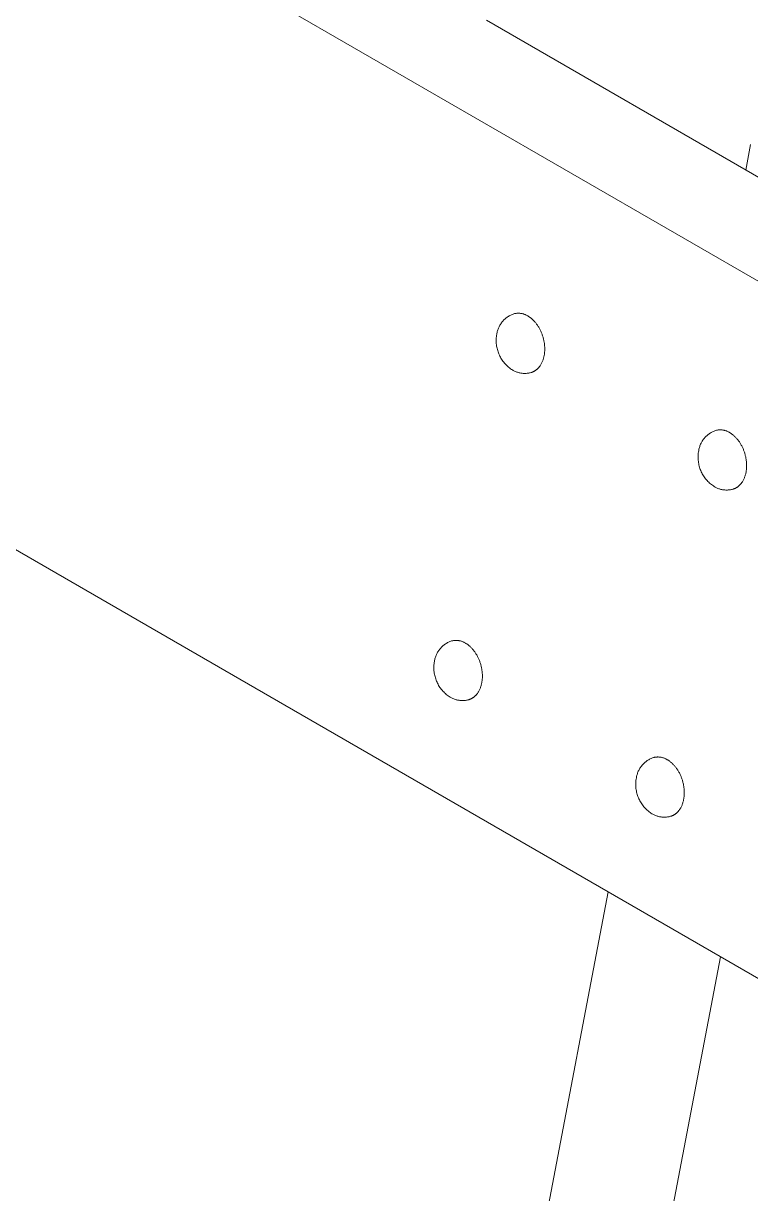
# Model space of a CAD drawing. Header units: inches. Extents: x -9 to 187, y -3 to 135.
# Drawn here: x 175.79 to 181.5, y 53.49 to 62.68 of the extents above; entities that cross this region are included whole.
import ezdxf

# ---------------------------------------------------------------- set-up
doc = ezdxf.new("R2010")
doc.units = ezdxf.units.IN
doc.layers.add('ZANO_R', color=7, linetype='Continuous', lineweight=0)

msp = doc.modelspace()

# ---------------------------------------------------------------- linework, layer by layer
at = {"layer": 'ZANO_R'}
for p, q in [((185.18857, 58.56177), (177.26102, 63.13874)), ((185.99452, 58.91221), (179.42359, 62.70593)), ((181.46045, 61.52995), (181.49881, 61.73111)), ((179.57368, 60.36497), (179.57903, 60.36931)), ((179.57903, 60.36931), (179.58452, 60.37347)), ((179.58452, 60.37347), (179.59015, 60.37743)), ((179.59015, 60.37743), (179.59591, 60.38119)), ((179.59591, 60.38119), (179.6018, 60.38476)), ((179.6018, 60.38476), (179.60781, 60.38812)), ((179.60781, 60.38812), (179.61393, 60.39127)), ((179.61393, 60.39127), (179.62015, 60.39421)), ((179.62015, 60.39421), (179.62648, 60.39693)), ((179.62648, 60.39693), (179.63289, 60.39943)), ((179.63289, 60.39943), (179.63938, 60.40171)), ((179.64394, 60.40281), (179.63938, 60.40171)), ((179.64853, 60.40375), (179.64394, 60.40281)), ((179.65315, 60.40454), (179.64853, 60.40375)), ((179.65779, 60.40518), (179.65315, 60.40454)), ((179.66245, 60.40565), (179.65779, 60.40518)), ((179.66713, 60.40597), (179.66245, 60.40565)), ((179.67181, 60.40612), (179.66713, 60.40597)), ((179.67649, 60.40612), (179.67181, 60.40612)), ((179.68118, 60.40596), (179.67649, 60.40612)), ((179.68585, 60.40564), (179.68118, 60.40596)), ((179.69051, 60.40516), (179.68585, 60.40564)), ((179.69515, 60.40453), (179.69051, 60.40516)), ((179.69977, 60.40374), (179.69515, 60.40453)), ((179.70436, 60.40279), (179.69977, 60.40374)), ((179.70891, 60.40168), (179.70436, 60.40279)), ((179.71343, 60.40043), (179.70891, 60.40168)), ((179.7179, 60.39902), (179.71343, 60.40043)), ((179.72231, 60.39746), (179.7179, 60.39902)), ((179.72668, 60.39575), (179.72231, 60.39746)), ((179.73098, 60.39389), (179.72668, 60.39575)), ((179.73522, 60.39189), (179.73098, 60.39389)), ((179.73938, 60.38974), (179.73522, 60.39189)), ((179.74347, 60.38746), (179.73938, 60.38974)), ((179.74748, 60.38504), (179.74347, 60.38746)), ((179.75125, 60.38281), (179.74748, 60.38504)), ((179.75502, 60.38045), (179.75125, 60.38281)), ((179.7588, 60.37797), (179.75502, 60.38045)), ((179.76259, 60.37536), (179.7588, 60.37797)), ((179.76638, 60.37262), (179.76259, 60.37536)), ((179.77017, 60.36975), (179.76638, 60.37262)), ((179.77395, 60.36675), (179.77017, 60.36975)), ((179.77772, 60.36361), (179.77395, 60.36675)), ((179.51065, 60.26835), (179.5127, 60.27492)), ((179.5127, 60.27492), (179.51497, 60.28142)), ((179.51497, 60.28142), (179.51747, 60.28783)), ((179.51747, 60.28783), (179.52018, 60.29416)), ((179.52018, 60.29416), (179.52312, 60.30039)), ((179.52312, 60.30039), (179.52626, 60.30651)), ((179.52626, 60.30651), (179.52962, 60.31252)), ((179.52962, 60.31252), (179.53318, 60.31841)), ((179.53318, 60.31841), (179.53694, 60.32418)), ((179.53694, 60.32418), (179.5409, 60.32981)), ((179.5409, 60.32981), (179.54505, 60.3353)), ((179.54505, 60.3353), (179.54938, 60.34065)), ((179.54938, 60.34065), (179.5539, 60.34584)), ((179.5539, 60.34584), (179.5586, 60.35088)), ((179.5586, 60.35088), (179.56346, 60.35575)), ((179.56346, 60.35575), (179.56849, 60.36045)), ((179.56849, 60.36045), (179.57368, 60.36497)), ((179.78149, 60.36035), (179.77772, 60.36361)), ((179.78524, 60.35696), (179.78149, 60.36035)), ((179.78896, 60.35343), (179.78524, 60.35696)), ((179.79267, 60.34978), (179.78896, 60.35343)), ((179.79634, 60.346), (179.79267, 60.34978)), ((179.79999, 60.34209), (179.79634, 60.346)), ((179.8036, 60.33805), (179.79999, 60.34209)), ((179.80717, 60.3339), (179.8036, 60.33805)), ((179.8107, 60.32961), (179.80717, 60.3339)), ((179.81418, 60.32521), (179.8107, 60.32961)), ((179.8176, 60.3207), (179.81418, 60.32521)), ((179.82097, 60.31606), (179.8176, 60.3207)), ((179.82429, 60.31132), (179.82097, 60.31606)), ((179.82753, 60.30647), (179.82429, 60.31132)), ((179.83071, 60.30151), (179.82753, 60.30647)), ((179.83382, 60.29646), (179.83071, 60.30151)), ((179.83685, 60.29131), (179.83382, 60.29646)), ((179.83981, 60.28607), (179.83685, 60.29131)), ((179.84268, 60.28074), (179.83981, 60.28607)), ((179.84547, 60.27533), (179.84268, 60.28074)), ((179.84816, 60.26984), (179.84547, 60.27533)), ((179.50009, 60.19521), (179.50039, 60.20451)), ((179.50011, 60.1859), (179.50009, 60.19521)), ((179.50045, 60.17659), (179.50011, 60.1859)), ((179.50039, 60.20451), (179.50101, 60.2138)), ((179.50101, 60.2138), (179.50194, 60.22307)), ((179.50194, 60.22307), (179.50319, 60.23229)), ((179.50319, 60.23229), (179.50475, 60.24147)), ((179.50475, 60.24147), (179.50588, 60.24826)), ((179.50588, 60.24826), (179.50724, 60.25501)), ((179.50724, 60.25501), (179.50883, 60.26171)), ((179.50883, 60.26171), (179.51065, 60.26835)), ((179.85077, 60.26428), (179.84816, 60.26984)), ((179.85328, 60.25866), (179.85077, 60.26428)), ((179.85569, 60.25297), (179.85328, 60.25866)), ((179.858, 60.24723), (179.85569, 60.25297)), ((179.86022, 60.24144), (179.858, 60.24723)), ((179.86232, 60.2356), (179.86022, 60.24144)), ((179.86432, 60.22973), (179.86232, 60.2356)), ((179.86622, 60.22383), (179.86432, 60.22973)), ((179.868, 60.21791), (179.86622, 60.22383)), ((179.86967, 60.21196), (179.868, 60.21791)), ((179.87124, 60.206), (179.86967, 60.21196)), ((179.87269, 60.20003), (179.87124, 60.206)), ((179.87402, 60.19406), (179.87269, 60.20003)), ((179.87525, 60.1881), (179.87402, 60.19406)), ((179.87636, 60.18215), (179.87525, 60.1881)), ((179.87736, 60.17621), (179.87636, 60.18215)), ((179.50111, 60.16731), (179.50045, 60.17659)), ((179.50208, 60.15805), (179.50111, 60.16731)), ((179.50337, 60.14883), (179.50208, 60.15805)), ((179.50498, 60.13966), (179.50337, 60.14883)), ((179.50689, 60.13054), (179.50498, 60.13966)), ((179.50912, 60.1215), (179.50689, 60.13054)), ((179.51166, 60.11255), (179.50912, 60.1215)), ((179.5145, 60.10368), (179.51166, 60.11255)), ((179.51764, 60.09491), (179.5145, 60.10368)), ((179.52108, 60.08626), (179.51764, 60.09491)), ((179.87825, 60.1703), (179.87736, 60.17621)), ((179.87903, 60.16441), (179.87825, 60.1703)), ((179.87896, 60.08747), (179.87958, 60.09251)), ((179.87969, 60.15856), (179.87903, 60.16441)), ((179.87958, 60.09251), (179.88012, 60.09763)), ((179.88025, 60.15274), (179.87969, 60.15856)), ((179.88012, 60.09763), (179.88057, 60.10283)), ((179.8807, 60.14696), (179.88025, 60.15274)), ((179.88057, 60.10283), (179.88092, 60.10811)), ((179.88104, 60.14124), (179.8807, 60.14696)), ((179.88092, 60.10811), (179.88119, 60.11346)), ((179.88127, 60.13556), (179.88104, 60.14124)), ((179.88119, 60.11346), (179.88136, 60.11889)), ((179.8814, 60.12994), (179.88127, 60.13556)), ((179.88136, 60.11889), (179.88143, 60.12438)), ((179.88143, 60.12438), (179.8814, 60.12994)), ((179.52481, 60.07773), (179.52108, 60.08626)), ((179.52883, 60.06934), (179.52481, 60.07773)), ((179.53314, 60.06108), (179.52883, 60.06934)), ((179.53773, 60.05298), (179.53314, 60.06108)), ((179.54259, 60.04504), (179.53773, 60.05298)), ((179.54772, 60.03727), (179.54259, 60.04504)), ((179.55311, 60.02968), (179.54772, 60.03727)), ((179.55876, 60.02228), (179.55311, 60.02968)), ((179.56466, 60.01507), (179.55876, 60.02228)), ((179.5708, 60.00808), (179.56466, 60.01507)), ((179.57717, 60.00129), (179.5708, 60.00808)), ((179.58378, 59.99473), (179.57717, 60.00129)), ((179.84498, 59.99382), (179.84808, 59.9985)), ((179.84808, 59.9985), (179.85105, 60.00329)), ((179.85105, 60.00329), (179.85387, 60.00821)), ((179.85387, 60.00821), (179.85654, 60.01322)), ((179.85654, 60.01322), (179.85908, 60.01834)), ((179.85908, 60.01834), (179.86147, 60.02354)), ((179.86147, 60.02354), (179.86371, 60.02882)), ((179.86371, 60.02882), (179.86581, 60.03417)), ((179.86581, 60.03417), (179.86777, 60.03958)), ((179.86777, 60.03958), (179.86958, 60.04504)), ((179.86958, 60.04504), (179.87126, 60.05055)), ((179.87126, 60.05055), (179.87279, 60.0561)), ((179.87279, 60.0561), (179.8742, 60.06167)), ((179.8742, 60.06167), (179.87546, 60.06727)), ((179.87546, 60.06727), (179.8766, 60.07288)), ((179.8766, 60.07288), (179.87746, 60.07765)), ((179.87746, 60.07765), (179.87825, 60.08252)), ((179.87825, 60.08252), (179.87896, 60.08747)), ((179.5906, 59.9884), (179.58378, 59.99473)), ((179.59764, 59.9823), (179.5906, 59.9884)), ((179.60488, 59.97645), (179.59764, 59.9823)), ((179.61232, 59.97085), (179.60488, 59.97645)), ((179.61995, 59.96551), (179.61232, 59.97085)), ((179.62775, 59.96043), (179.61995, 59.96551)), ((179.63322, 59.95726), (179.62775, 59.96043)), ((179.63879, 59.95427), (179.63322, 59.95726)), ((179.64446, 59.95148), (179.63879, 59.95427)), ((179.65022, 59.94887), (179.64446, 59.95148)), ((179.65606, 59.94647), (179.65022, 59.94887)), ((179.66198, 59.94426), (179.65606, 59.94647)), ((179.66798, 59.94225), (179.66198, 59.94426)), ((179.67403, 59.94045), (179.66798, 59.94225)), ((179.68015, 59.93885), (179.67403, 59.94045)), ((179.68631, 59.93746), (179.68015, 59.93885)), ((179.69252, 59.93628), (179.68631, 59.93746)), ((179.69877, 59.93531), (179.69252, 59.93628)), ((179.70504, 59.93456), (179.69877, 59.93531)), ((179.71134, 59.93401), (179.70504, 59.93456)), ((179.71765, 59.93368), (179.71134, 59.93401)), ((179.72397, 59.93356), (179.71765, 59.93368)), ((179.73029, 59.93366), (179.72397, 59.93356)), ((179.7366, 59.93397), (179.73029, 59.93366)), ((179.7429, 59.93449), (179.7366, 59.93397)), ((179.74918, 59.93522), (179.7429, 59.93449)), ((179.75543, 59.93617), (179.74918, 59.93522)), ((179.76164, 59.93733), (179.75543, 59.93617)), ((179.76781, 59.93869), (179.76164, 59.93733)), ((179.77394, 59.94027), (179.76781, 59.93869)), ((179.77394, 59.94027), (179.77639, 59.94102)), ((179.77639, 59.94102), (179.77884, 59.94182)), ((179.77884, 59.94182), (179.78126, 59.94267)), ((179.78126, 59.94267), (179.78368, 59.94358)), ((179.78368, 59.94358), (179.78607, 59.94454)), ((179.78607, 59.94454), (179.78845, 59.94556)), ((179.78845, 59.94556), (179.79081, 59.94663)), ((179.79081, 59.94663), (179.79316, 59.94775)), ((179.79316, 59.94775), (179.79548, 59.94893)), ((179.79548, 59.94893), (179.79778, 59.95016)), ((179.79778, 59.95016), (179.80006, 59.95144)), ((179.80006, 59.95144), (179.80232, 59.95277)), ((179.80232, 59.95277), (179.80455, 59.95416)), ((179.80455, 59.95416), (179.80677, 59.95559)), ((179.80677, 59.95559), (179.80895, 59.95708)), ((179.80895, 59.95708), (179.81111, 59.95861)), ((179.81111, 59.95861), (179.81325, 59.9602)), ((179.81325, 59.9602), (179.81536, 59.96183)), ((179.81536, 59.96183), (179.81744, 59.96351)), ((179.81744, 59.96351), (179.81949, 59.96523)), ((179.81949, 59.96523), (179.82152, 59.967)), ((179.82152, 59.967), (179.82351, 59.96882)), ((179.82351, 59.96882), (179.82548, 59.97068)), ((179.82548, 59.97068), (179.82741, 59.97259)), ((179.82741, 59.97259), (179.82931, 59.97453)), ((179.82931, 59.97453), (179.83119, 59.97652)), ((179.83119, 59.97652), (179.83303, 59.97855)), ((179.83303, 59.97855), (179.83483, 59.98062)), ((179.83483, 59.98062), (179.83661, 59.98273)), ((179.83661, 59.98273), (179.83835, 59.98488)), ((179.83835, 59.98488), (179.84006, 59.98706)), ((179.84006, 59.98706), (179.84173, 59.98928)), ((179.84173, 59.98928), (179.84498, 59.99382)), ((181.15458, 59.44472), (181.15977, 59.44924)), ((181.15977, 59.44924), (181.16511, 59.45358)), ((181.16511, 59.45358), (181.1706, 59.45774)), ((181.1706, 59.45774), (181.17623, 59.4617)), ((181.17623, 59.4617), (181.182, 59.46547)), ((181.182, 59.46547), (181.18788, 59.46903)), ((181.18788, 59.46903), (181.19389, 59.47239)), ((181.19389, 59.47239), (181.20001, 59.47554)), ((181.20001, 59.47554), (181.20624, 59.47848)), ((181.20624, 59.47848), (181.21256, 59.4812)), ((181.21256, 59.4812), (181.21898, 59.4837)), ((181.21898, 59.4837), (181.22547, 59.48598)), ((181.22547, 59.48598), (181.23003, 59.48708)), ((181.23003, 59.48708), (181.23462, 59.48803)), ((181.23462, 59.48803), (181.23923, 59.48882)), ((181.23923, 59.48882), (181.24388, 59.48945)), ((181.24388, 59.48945), (181.24854, 59.48992)), ((181.24854, 59.48992), (181.25321, 59.49024)), ((181.25321, 59.49024), (181.2579, 59.4904)), ((181.2579, 59.4904), (181.26258, 59.49039)), ((181.26258, 59.49039), (181.26726, 59.49023)), ((181.26726, 59.49023), (181.27194, 59.48991)), ((181.27194, 59.48991), (181.2766, 59.48944)), ((181.2766, 59.48944), (181.28124, 59.4888)), ((181.28124, 59.4888), (181.28586, 59.48801)), ((181.28586, 59.48801), (181.29045, 59.48706)), ((181.29045, 59.48706), (181.295, 59.48596)), ((181.295, 59.48596), (181.29952, 59.4847)), ((181.29952, 59.4847), (181.30398, 59.48329)), ((181.30398, 59.48329), (181.3084, 59.48173)), ((181.3084, 59.48173), (181.31276, 59.48002)), ((181.31276, 59.48002), (181.31707, 59.47816)), ((181.31707, 59.47816), (181.3213, 59.47616)), ((181.3213, 59.47616), (181.32547, 59.47402)), ((181.32547, 59.47402), (181.32956, 59.47173)), ((181.32956, 59.47173), (181.33357, 59.46931)), ((181.33357, 59.46931), (181.33733, 59.46708)), ((181.33733, 59.46708), (181.34111, 59.46473)), ((181.34111, 59.46473), (181.34489, 59.46224)), ((181.34489, 59.46224), (181.34868, 59.45963)), ((181.34868, 59.45963), (181.35247, 59.45689)), ((181.35247, 59.45689), (181.35625, 59.45402)), ((181.35625, 59.45402), (181.36004, 59.45102)), ((181.36004, 59.45102), (181.36381, 59.44789)), ((181.36381, 59.44789), (181.36758, 59.44462)), ((181.09674, 59.35262), (181.09878, 59.35919)), ((181.09878, 59.35919), (181.10106, 59.36569)), ((181.10106, 59.36569), (181.10355, 59.37211)), ((181.10355, 59.37211), (181.10627, 59.37843)), ((181.10627, 59.37843), (181.1092, 59.38466)), ((181.1092, 59.38466), (181.11235, 59.39078)), ((181.11235, 59.39078), (181.11571, 59.39679)), ((181.11571, 59.39679), (181.11927, 59.40269)), ((181.11927, 59.40269), (181.12303, 59.40845)), ((181.12303, 59.40845), (181.12698, 59.41408)), ((181.12698, 59.41408), (181.13113, 59.41958)), ((181.13113, 59.41958), (181.13547, 59.42492)), ((181.13547, 59.42492), (181.13999, 59.43012)), ((181.13999, 59.43012), (181.14469, 59.43515)), ((181.14469, 59.43515), (181.14955, 59.44002)), ((181.14955, 59.44002), (181.15458, 59.44472)), ((181.36758, 59.44462), (181.37132, 59.44123)), ((181.37132, 59.44123), (181.37505, 59.43771)), ((181.37505, 59.43771), (181.37876, 59.43405)), ((181.37876, 59.43405), (181.38243, 59.43027)), ((181.38243, 59.43027), (181.38608, 59.42636)), ((181.38608, 59.42636), (181.38969, 59.42233)), ((181.38969, 59.42233), (181.39326, 59.41817)), ((181.39326, 59.41817), (181.39678, 59.41389)), ((181.39678, 59.41389), (181.40026, 59.40949)), ((181.40026, 59.40949), (181.40369, 59.40497)), ((181.40369, 59.40497), (181.40706, 59.40034)), ((181.40706, 59.40034), (181.41037, 59.39559)), ((181.41037, 59.39559), (181.41362, 59.39074)), ((181.41362, 59.39074), (181.4168, 59.38579)), ((181.4168, 59.38579), (181.41991, 59.38073)), ((181.41991, 59.38073), (181.42294, 59.37558)), ((181.42294, 59.37558), (181.42589, 59.37034)), ((181.42589, 59.37034), (181.42877, 59.36501)), ((181.42877, 59.36501), (181.43155, 59.3596)), ((181.43155, 59.3596), (181.43425, 59.35411)), ((181.08618, 59.27948), (181.08648, 59.28879)), ((181.0862, 59.27017), (181.08618, 59.27948)), ((181.08654, 59.26087), (181.0862, 59.27017)), ((181.08648, 59.28879), (181.08709, 59.29808)), ((181.08709, 59.29808), (181.08803, 59.30734)), ((181.08803, 59.30734), (181.08928, 59.31657)), ((181.08928, 59.31657), (181.09084, 59.32574)), ((181.09084, 59.32574), (181.09197, 59.33254)), ((181.09197, 59.33254), (181.09332, 59.33928)), ((181.09332, 59.33928), (181.09492, 59.34598)), ((181.09492, 59.34598), (181.09674, 59.35262)), ((181.43425, 59.35411), (181.43685, 59.34855)), ((181.43685, 59.34855), (181.43936, 59.34293)), ((181.43936, 59.34293), (181.44178, 59.33724)), ((181.44178, 59.33724), (181.44409, 59.3315)), ((181.44409, 59.3315), (181.4463, 59.32571)), ((181.4463, 59.32571), (181.44841, 59.31988)), ((181.44841, 59.31988), (181.45041, 59.31401)), ((181.45041, 59.31401), (181.4523, 59.3081)), ((181.4523, 59.3081), (181.45409, 59.30218)), ((181.45409, 59.30218), (181.45576, 59.29623)), ((181.45576, 59.29623), (181.45732, 59.29027)), ((181.45732, 59.29027), (181.45877, 59.2843)), ((181.45877, 59.2843), (181.46011, 59.27834)), ((181.46011, 59.27834), (181.46134, 59.27237)), ((181.46134, 59.27237), (181.46245, 59.26642)), ((181.46245, 59.26642), (181.46345, 59.26048)), ((181.0872, 59.25158), (181.08654, 59.26087)), ((181.08817, 59.24232), (181.0872, 59.25158)), ((181.08946, 59.2331), (181.08817, 59.24232)), ((181.09107, 59.22393), (181.08946, 59.2331)), ((181.09298, 59.21482), (181.09107, 59.22393)), ((181.09521, 59.20578), (181.09298, 59.21482)), ((181.09774, 59.19682), (181.09521, 59.20578)), ((181.10058, 59.18795), (181.09774, 59.19682)), ((181.10373, 59.17919), (181.10058, 59.18795)), ((181.10716, 59.17053), (181.10373, 59.17919)), ((181.46345, 59.26048), (181.46434, 59.25457)), ((181.46434, 59.25457), (181.46511, 59.24868)), ((181.46504, 59.17174), (181.46434, 59.16679)), ((181.46567, 59.17678), (181.46504, 59.17174)), ((181.46511, 59.24868), (181.46578, 59.24283)), ((181.4662, 59.1819), (181.46567, 59.17678)), ((181.46578, 59.24283), (181.46634, 59.23701)), ((181.46665, 59.1871), (181.4662, 59.1819)), ((181.46634, 59.23701), (181.46678, 59.23124)), ((181.46701, 59.19238), (181.46665, 59.1871)), ((181.46678, 59.23124), (181.46712, 59.22551)), ((181.46728, 59.19774), (181.46701, 59.19238)), ((181.46712, 59.22551), (181.46736, 59.21983)), ((181.46745, 59.20316), (181.46728, 59.19774)), ((181.46736, 59.21983), (181.46749, 59.21421)), ((181.46752, 59.20866), (181.46745, 59.20316)), ((181.46749, 59.21421), (181.46752, 59.20866)), ((181.1109, 59.16201), (181.10716, 59.17053)), ((181.11492, 59.15361), (181.1109, 59.16201)), ((181.11923, 59.14535), (181.11492, 59.15361)), ((181.12381, 59.13725), (181.11923, 59.14535)), ((181.12867, 59.12931), (181.12381, 59.13725)), ((181.1338, 59.12154), (181.12867, 59.12931)), ((181.1392, 59.11395), (181.1338, 59.12154)), ((181.14484, 59.10655), (181.1392, 59.11395)), ((181.15074, 59.09935), (181.14484, 59.10655)), ((181.15688, 59.09235), (181.15074, 59.09935)), ((181.16326, 59.08556), (181.15688, 59.09235)), ((181.16987, 59.079), (181.16326, 59.08556)), ((181.43417, 59.08277), (181.43106, 59.0781)), ((181.43713, 59.08757), (181.43417, 59.08277)), ((181.43995, 59.09248), (181.43713, 59.08757)), ((181.44263, 59.09749), (181.43995, 59.09248)), ((181.44517, 59.10261), (181.44263, 59.09749)), ((181.44755, 59.10781), (181.44517, 59.10261)), ((181.4498, 59.11309), (181.44755, 59.10781)), ((181.4519, 59.11844), (181.4498, 59.11309)), ((181.45385, 59.12385), (181.4519, 59.11844)), ((181.45567, 59.12931), (181.45385, 59.12385)), ((181.45735, 59.13482), (181.45567, 59.12931)), ((181.45888, 59.14037), (181.45735, 59.13482)), ((181.46028, 59.14594), (181.45888, 59.14037)), ((181.46155, 59.15154), (181.46028, 59.14594)), ((181.46268, 59.15715), (181.46155, 59.15154)), ((181.46355, 59.16192), (181.46268, 59.15715)), ((181.46434, 59.16679), (181.46355, 59.16192)), ((181.17669, 59.07267), (181.16987, 59.079)), ((181.18373, 59.06658), (181.17669, 59.07267)), ((181.19097, 59.06072), (181.18373, 59.06658)), ((181.19841, 59.05512), (181.19097, 59.06072)), ((181.20604, 59.04978), (181.19841, 59.05512)), ((181.21384, 59.0447), (181.20604, 59.04978)), ((181.2193, 59.04153), (181.21384, 59.0447)), ((181.22488, 59.03854), (181.2193, 59.04153)), ((181.23054, 59.03575), (181.22488, 59.03854)), ((181.2363, 59.03314), (181.23054, 59.03575)), ((181.24215, 59.03074), (181.2363, 59.03314)), ((181.24807, 59.02853), (181.24215, 59.03074)), ((181.25406, 59.02652), (181.24807, 59.02853)), ((181.26012, 59.02472), (181.25406, 59.02652)), ((181.26624, 59.02312), (181.26012, 59.02472)), ((181.2724, 59.02173), (181.26624, 59.02312)), ((181.27861, 59.02055), (181.2724, 59.02173)), ((181.28486, 59.01959), (181.27861, 59.02055)), ((181.29113, 59.01883), (181.28486, 59.01959)), ((181.29743, 59.01828), (181.29113, 59.01883)), ((181.30374, 59.01795), (181.29743, 59.01828)), ((181.31006, 59.01783), (181.30374, 59.01795)), ((181.31638, 59.01793), (181.31006, 59.01783)), ((181.32269, 59.01824), (181.31638, 59.01793)), ((181.32899, 59.01876), (181.32269, 59.01824)), ((181.33527, 59.0195), (181.32899, 59.01876)), ((181.34152, 59.02044), (181.33527, 59.0195)), ((181.34773, 59.0216), (181.34152, 59.02044)), ((181.3539, 59.02297), (181.34773, 59.0216)), ((181.36002, 59.02454), (181.3539, 59.02297)), ((181.36248, 59.02529), (181.36002, 59.02454)), ((181.36492, 59.02609), (181.36248, 59.02529)), ((181.36735, 59.02694), (181.36492, 59.02609)), ((181.36976, 59.02785), (181.36735, 59.02694)), ((181.37216, 59.02881), (181.36976, 59.02785)), ((181.37454, 59.02983), (181.37216, 59.02881)), ((181.3769, 59.0309), (181.37454, 59.02983)), ((181.37924, 59.03203), (181.3769, 59.0309)), ((181.38157, 59.0332), (181.37924, 59.03203)), ((181.38387, 59.03443), (181.38157, 59.0332)), ((181.38615, 59.03571), (181.38387, 59.03443)), ((181.38841, 59.03705), (181.38615, 59.03571)), ((181.39064, 59.03843), (181.38841, 59.03705)), ((181.39285, 59.03987), (181.39064, 59.03843)), ((181.39504, 59.04135), (181.39285, 59.03987)), ((181.3972, 59.04288), (181.39504, 59.04135)), ((181.39934, 59.04447), (181.3972, 59.04288)), ((181.40144, 59.0461), (181.39934, 59.04447)), ((181.40353, 59.04778), (181.40144, 59.0461)), ((181.40558, 59.0495), (181.40353, 59.04778)), ((181.4076, 59.05128), (181.40558, 59.0495)), ((181.4096, 59.05309), (181.4076, 59.05128)), ((181.41156, 59.05495), (181.4096, 59.05309)), ((181.4135, 59.05686), (181.41156, 59.05495)), ((181.4154, 59.05881), (181.4135, 59.05686)), ((181.41727, 59.06079), (181.4154, 59.05881)), ((181.41911, 59.06282), (181.41727, 59.06079)), ((181.42092, 59.06489), (181.41911, 59.06282)), ((181.4227, 59.067), (181.42092, 59.06489)), ((181.42444, 59.06915), (181.4227, 59.067)), ((181.42615, 59.07133), (181.42444, 59.06915)), ((181.42782, 59.07355), (181.42615, 59.07133)), ((181.43106, 59.0781), (181.42782, 59.07355)), ((175.45653, 58.70523), (177.72237, 57.39705)), ((179.07872, 57.79187), (179.08391, 57.79639)), ((179.08391, 57.79639), (179.08925, 57.80073)), ((179.08925, 57.80073), (179.09474, 57.80489)), ((179.09474, 57.80489), (179.10037, 57.80885)), ((179.10037, 57.80885), (179.10613, 57.81262)), ((179.10613, 57.81262), (179.11202, 57.81618)), ((179.11202, 57.81618), (179.11803, 57.81954)), ((179.11803, 57.81954), (179.12415, 57.82269)), ((179.12415, 57.82269), (179.13038, 57.82563)), ((179.13038, 57.82563), (179.1367, 57.82835)), ((179.1367, 57.82835), (179.14311, 57.83085)), ((179.14311, 57.83085), (179.14961, 57.83313)), ((179.15416, 57.83423), (179.14961, 57.83313)), ((179.15875, 57.83518), (179.15416, 57.83423)), ((179.16337, 57.83597), (179.15875, 57.83518)), ((179.16801, 57.8366), (179.16337, 57.83597)), ((179.17267, 57.83707), (179.16801, 57.8366)), ((179.17735, 57.83739), (179.17267, 57.83707)), ((179.18203, 57.83755), (179.17735, 57.83739)), ((179.18672, 57.83754), (179.18203, 57.83755)), ((179.1914, 57.83738), (179.18672, 57.83754)), ((179.19607, 57.83707), (179.1914, 57.83738)), ((179.20074, 57.83659), (179.19607, 57.83707)), ((179.20538, 57.83595), (179.20074, 57.83659)), ((179.21, 57.83516), (179.20538, 57.83595)), ((179.21458, 57.83421), (179.21, 57.83516)), ((179.21914, 57.83311), (179.21458, 57.83421)), ((179.22365, 57.83185), (179.21914, 57.83311)), ((179.22812, 57.83044), (179.22365, 57.83185)), ((179.23254, 57.82888), (179.22812, 57.83044)), ((179.2369, 57.82717), (179.23254, 57.82888)), ((179.2412, 57.82531), (179.2369, 57.82717)), ((179.24544, 57.82331), (179.2412, 57.82531)), ((179.2496, 57.82117), (179.24544, 57.82331)), ((179.2537, 57.81888), (179.2496, 57.82117)), ((179.25771, 57.81646), (179.2537, 57.81888)), ((179.26147, 57.81423), (179.25771, 57.81646)), ((179.26524, 57.81188), (179.26147, 57.81423)), ((179.26902, 57.80939), (179.26524, 57.81188)), ((179.27281, 57.80678), (179.26902, 57.80939)), ((179.2766, 57.80404), (179.27281, 57.80678)), ((179.28039, 57.80117), (179.2766, 57.80404)), ((179.28417, 57.79817), (179.28039, 57.80117)), ((179.28795, 57.79504), (179.28417, 57.79817)), ((179.29171, 57.79177), (179.28795, 57.79504)), ((179.02087, 57.69977), (179.02292, 57.70634)), ((179.02292, 57.70634), (179.02519, 57.71284)), ((179.02519, 57.71284), (179.02769, 57.71926)), ((179.02769, 57.71926), (179.03041, 57.72558)), ((179.03041, 57.72558), (179.03334, 57.73181)), ((179.03334, 57.73181), (179.03649, 57.73793)), ((179.03649, 57.73793), (179.03984, 57.74395)), ((179.03984, 57.74395), (179.0434, 57.74984)), ((179.0434, 57.74984), (179.04716, 57.7556)), ((179.04716, 57.7556), (179.05112, 57.76123)), ((179.05112, 57.76123), (179.05527, 57.76673)), ((179.05527, 57.76673), (179.05961, 57.77207)), ((179.05961, 57.77207), (179.06413, 57.77727)), ((179.06413, 57.77727), (179.06882, 57.7823)), ((179.06882, 57.7823), (179.07369, 57.78717)), ((179.07369, 57.78717), (179.07872, 57.79187)), ((179.29546, 57.78838), (179.29171, 57.79177)), ((179.29919, 57.78486), (179.29546, 57.78838)), ((179.30289, 57.7812), (179.29919, 57.78486)), ((179.30657, 57.77742), (179.30289, 57.7812)), ((179.31021, 57.77351), (179.30657, 57.77742)), ((179.31382, 57.76948), (179.31021, 57.77351)), ((179.31739, 57.76532), (179.31382, 57.76948)), ((179.32092, 57.76104), (179.31739, 57.76532)), ((179.3244, 57.75664), (179.32092, 57.76104)), ((179.32783, 57.75212), (179.3244, 57.75664)), ((179.3312, 57.74749), (179.32783, 57.75212)), ((179.33451, 57.74274), (179.3312, 57.74749)), ((179.33776, 57.73789), (179.33451, 57.74274)), ((179.34094, 57.73294), (179.33776, 57.73789)), ((179.34404, 57.72788), (179.34094, 57.73294)), ((179.34708, 57.72273), (179.34404, 57.72788)), ((179.35003, 57.71749), (179.34708, 57.72273)), ((179.3529, 57.71216), (179.35003, 57.71749)), ((179.35569, 57.70675), (179.3529, 57.71216)), ((179.35839, 57.70126), (179.35569, 57.70675)), ((179.36099, 57.6957), (179.35839, 57.70126)), ((179.01032, 57.62663), (179.01062, 57.63594)), ((179.01034, 57.61732), (179.01032, 57.62663)), ((179.01068, 57.60802), (179.01034, 57.61732)), ((179.01062, 57.63594), (179.01123, 57.64523)), ((179.01123, 57.64523), (179.01216, 57.65449)), ((179.01216, 57.65449), (179.01341, 57.66372)), ((179.01341, 57.66372), (179.01498, 57.6729)), ((179.01498, 57.6729), (179.0161, 57.67969)), ((179.0161, 57.67969), (179.01746, 57.68644)), ((179.01746, 57.68644), (179.01905, 57.69313)), ((179.01905, 57.69313), (179.02087, 57.69977)), ((179.3635, 57.69008), (179.36099, 57.6957)), ((179.36591, 57.68439), (179.3635, 57.69008)), ((179.36823, 57.67865), (179.36591, 57.68439)), ((179.37044, 57.67286), (179.36823, 57.67865)), ((179.37255, 57.66703), (179.37044, 57.67286)), ((179.37455, 57.66116), (179.37255, 57.66703)), ((179.37644, 57.65526), (179.37455, 57.66116)), ((179.37822, 57.64933), (179.37644, 57.65526)), ((179.3799, 57.64338), (179.37822, 57.64933)), ((179.38146, 57.63742), (179.3799, 57.64338)), ((179.38291, 57.63146), (179.38146, 57.63742)), ((179.38425, 57.62549), (179.38291, 57.63146)), ((179.38547, 57.61952), (179.38425, 57.62549)), ((179.38659, 57.61357), (179.38547, 57.61952)), ((179.38759, 57.60764), (179.38659, 57.61357)), ((179.01133, 57.59873), (179.01068, 57.60802)), ((179.01231, 57.58947), (179.01133, 57.59873)), ((179.0136, 57.58025), (179.01231, 57.58947)), ((179.0152, 57.57108), (179.0136, 57.58025)), ((179.01712, 57.56197), (179.0152, 57.57108)), ((179.01935, 57.55293), (179.01712, 57.56197)), ((179.02188, 57.54397), (179.01935, 57.55293)), ((179.02472, 57.5351), (179.02188, 57.54397)), ((179.02786, 57.52634), (179.02472, 57.5351)), ((179.0313, 57.51769), (179.02786, 57.52634)), ((179.03503, 57.50916), (179.0313, 57.51769)), ((179.38847, 57.60172), (179.38759, 57.60764)), ((179.38925, 57.59583), (179.38847, 57.60172)), ((179.38847, 57.51394), (179.38918, 57.51889)), ((179.38918, 57.51889), (179.3898, 57.52393)), ((179.38992, 57.58998), (179.38925, 57.59583)), ((179.3898, 57.52393), (179.39034, 57.52905)), ((179.39047, 57.58416), (179.38992, 57.58998)), ((179.39034, 57.52905), (179.39079, 57.53425)), ((179.39092, 57.57839), (179.39047, 57.58416)), ((179.39079, 57.53425), (179.39115, 57.53953)), ((179.39126, 57.57266), (179.39092, 57.57839)), ((179.39115, 57.53953), (179.39141, 57.54489)), ((179.39149, 57.56698), (179.39126, 57.57266)), ((179.39141, 57.54489), (179.39158, 57.55031)), ((179.39162, 57.56136), (179.39149, 57.56698)), ((179.39158, 57.55031), (179.39165, 57.55581)), ((179.39165, 57.55581), (179.39162, 57.56136)), ((179.03906, 57.50076), (179.03503, 57.50916)), ((179.04336, 57.49251), (179.03906, 57.50076)), ((179.04795, 57.4844), (179.04336, 57.49251)), ((179.05281, 57.47646), (179.04795, 57.4844)), ((179.05794, 57.46869), (179.05281, 57.47646)), ((179.06333, 57.4611), (179.05794, 57.46869)), ((179.06898, 57.4537), (179.06333, 57.4611)), ((179.07488, 57.4465), (179.06898, 57.4537)), ((179.08102, 57.4395), (179.07488, 57.4465)), ((179.0874, 57.43272), (179.08102, 57.4395)), ((179.094, 57.42615), (179.0874, 57.43272)), ((179.10083, 57.41982), (179.094, 57.42615)), ((179.3552, 57.42525), (179.35831, 57.42992)), ((179.35831, 57.42992), (179.36127, 57.43472)), ((179.36127, 57.43472), (179.36409, 57.43963)), ((179.36409, 57.43963), (179.36677, 57.44465)), ((179.36677, 57.44465), (179.3693, 57.44976)), ((179.3693, 57.44976), (179.37169, 57.45496)), ((179.37169, 57.45496), (179.37393, 57.46024)), ((179.37393, 57.46024), (179.37603, 57.46559)), ((179.37603, 57.46559), (179.37799, 57.471)), ((179.37799, 57.471), (179.37981, 57.47646)), ((179.37981, 57.47646), (179.38148, 57.48197)), ((179.38148, 57.48197), (179.38302, 57.48752)), ((179.38302, 57.48752), (179.38442, 57.49309)), ((179.38442, 57.49309), (179.38569, 57.49869)), ((179.38569, 57.49869), (179.38682, 57.5043)), ((179.38682, 57.5043), (179.38768, 57.50907)), ((179.38768, 57.50907), (179.38847, 57.51394)), ((177.72237, 57.39705), (184.2933, 53.60332)), ((179.10787, 57.41373), (179.10083, 57.41982)), ((179.11511, 57.40788), (179.10787, 57.41373)), ((179.12255, 57.40228), (179.11511, 57.40788)), ((179.13017, 57.39693), (179.12255, 57.40228)), ((179.13797, 57.39185), (179.13017, 57.39693)), ((179.14344, 57.38868), (179.13797, 57.39185)), ((179.14901, 57.3857), (179.14344, 57.38868)), ((179.15468, 57.3829), (179.14901, 57.3857)), ((179.16044, 57.3803), (179.15468, 57.3829)), ((179.16628, 57.37789), (179.16044, 57.3803)), ((179.1722, 57.37568), (179.16628, 57.37789)), ((179.1782, 57.37367), (179.1722, 57.37568)), ((179.18426, 57.37187), (179.1782, 57.37367)), ((179.19037, 57.37027), (179.18426, 57.37187)), ((179.19654, 57.36889), (179.19037, 57.37027)), ((179.20275, 57.36771), (179.19654, 57.36889)), ((179.20899, 57.36674), (179.20275, 57.36771)), ((179.21527, 57.36598), (179.20899, 57.36674)), ((179.22156, 57.36543), (179.21527, 57.36598)), ((179.22788, 57.3651), (179.22156, 57.36543)), ((179.2342, 57.36498), (179.22788, 57.3651)), ((179.24052, 57.36508), (179.2342, 57.36498)), ((179.24683, 57.36539), (179.24052, 57.36508)), ((179.25313, 57.36591), (179.24683, 57.36539)), ((179.2594, 57.36665), (179.25313, 57.36591)), ((179.26565, 57.36759), (179.2594, 57.36665)), ((179.27187, 57.36875), (179.26565, 57.36759)), ((179.27804, 57.37012), (179.27187, 57.36875)), ((179.28416, 57.37169), (179.27804, 57.37012)), ((179.28416, 57.37169), (179.28662, 57.37244)), ((179.28662, 57.37244), (179.28906, 57.37324)), ((179.28906, 57.37324), (179.29149, 57.37409)), ((179.29149, 57.37409), (179.2939, 57.375)), ((179.2939, 57.375), (179.2963, 57.37596)), ((179.2963, 57.37596), (179.29868, 57.37698)), ((179.29868, 57.37698), (179.30104, 57.37805)), ((179.30104, 57.37805), (179.30338, 57.37918)), ((179.30338, 57.37918), (179.3057, 57.38035)), ((179.3057, 57.38035), (179.308, 57.38158)), ((179.308, 57.38158), (179.31028, 57.38286)), ((179.31028, 57.38286), (179.31254, 57.3842)), ((179.31254, 57.3842), (179.31478, 57.38558)), ((179.31478, 57.38558), (179.31699, 57.38702)), ((179.31699, 57.38702), (179.31918, 57.3885)), ((179.31918, 57.3885), (179.32134, 57.39004)), ((179.32134, 57.39004), (179.32347, 57.39162)), ((179.32347, 57.39162), (179.32558, 57.39325)), ((179.32558, 57.39325), (179.32766, 57.39493)), ((179.32766, 57.39493), (179.32971, 57.39665)), ((179.32971, 57.39665), (179.33174, 57.39843)), ((179.33174, 57.39843), (179.33373, 57.40024)), ((179.33373, 57.40024), (179.3357, 57.4021)), ((179.3357, 57.4021), (179.33763, 57.40401)), ((179.33763, 57.40401), (179.33954, 57.40596)), ((179.33954, 57.40596), (179.34141, 57.40795)), ((179.34141, 57.40795), (179.34325, 57.40998)), ((179.34325, 57.40998), (179.34506, 57.41205)), ((179.34506, 57.41205), (179.34683, 57.41415)), ((179.34683, 57.41415), (179.34857, 57.4163)), ((179.34857, 57.4163), (179.35028, 57.41848)), ((179.35028, 57.41848), (179.35196, 57.4207)), ((179.35196, 57.4207), (179.3552, 57.42525)), ((180.65977, 56.87144), (180.6648, 56.87614)), ((180.6648, 56.87614), (180.66999, 56.88067)), ((180.66999, 56.88067), (180.67534, 56.88501)), ((180.67534, 56.88501), (180.68083, 56.88916)), ((180.68083, 56.88916), (180.68646, 56.89312)), ((180.68646, 56.89312), (180.69222, 56.89689)), ((180.69222, 56.89689), (180.69811, 56.90045)), ((180.69811, 56.90045), (180.70412, 56.90381)), ((180.70412, 56.90381), (180.71024, 56.90696)), ((180.71024, 56.90696), (180.71646, 56.9099)), ((180.71646, 56.9099), (180.72279, 56.91262)), ((180.72279, 56.91262), (180.7292, 56.91513)), ((180.7292, 56.91513), (180.7357, 56.9174)), ((180.7357, 56.9174), (180.74025, 56.9185)), ((180.74025, 56.9185), (180.74484, 56.91945)), ((180.74484, 56.91945), (180.74946, 56.92024)), ((180.74946, 56.92024), (180.7541, 56.92087)), ((180.7541, 56.92087), (180.75876, 56.92135)), ((180.75876, 56.92135), (180.76344, 56.92166)), ((180.76344, 56.92166), (180.76812, 56.92182)), ((180.76812, 56.92182), (180.7728, 56.92182)), ((180.7728, 56.92182), (180.77749, 56.92166)), ((180.77749, 56.92166), (180.78216, 56.92134)), ((180.78216, 56.92134), (180.78682, 56.92086)), ((180.78682, 56.92086), (180.79146, 56.92022)), ((180.79146, 56.92022), (180.79608, 56.91943)), ((180.79608, 56.91943), (180.80067, 56.91848)), ((180.80067, 56.91848), (180.80522, 56.91738)), ((180.80522, 56.91738), (180.80974, 56.91612)), ((180.80974, 56.91612), (180.81421, 56.91471)), ((180.81421, 56.91471), (180.81862, 56.91315)), ((180.81862, 56.91315), (180.82299, 56.91144)), ((180.82299, 56.91144), (180.82729, 56.90959)), ((180.82729, 56.90959), (180.83153, 56.90758)), ((180.83153, 56.90758), (180.83569, 56.90544)), ((180.83569, 56.90544), (180.83978, 56.90316)), ((180.83978, 56.90316), (180.84379, 56.90073)), ((180.84379, 56.90073), (180.84756, 56.8985)), ((180.84756, 56.8985), (180.85133, 56.89615)), ((180.85133, 56.89615), (180.85511, 56.89366)), ((180.85511, 56.89366), (180.8589, 56.89105)), ((180.8589, 56.89105), (180.86269, 56.88831)), ((180.86269, 56.88831), (180.86648, 56.88544)), ((180.86648, 56.88544), (180.87026, 56.88244)), ((180.87026, 56.88244), (180.87404, 56.87931)), ((180.87404, 56.87931), (180.8778, 56.87605)), ((180.8778, 56.87605), (180.88155, 56.87265)), ((180.60514, 56.77741), (180.60696, 56.78404)), ((180.60696, 56.78404), (180.60901, 56.79062)), ((180.60901, 56.79062), (180.61128, 56.79711)), ((180.61128, 56.79711), (180.61378, 56.80353)), ((180.61378, 56.80353), (180.61649, 56.80986)), ((180.61649, 56.80986), (180.61943, 56.81608)), ((180.61943, 56.81608), (180.62257, 56.82221)), ((180.62257, 56.82221), (180.62593, 56.82822)), ((180.62593, 56.82822), (180.62949, 56.83411)), ((180.62949, 56.83411), (180.63325, 56.83987)), ((180.63325, 56.83987), (180.63721, 56.84551)), ((180.63721, 56.84551), (180.64136, 56.851)), ((180.64136, 56.851), (180.64569, 56.85635)), ((180.64569, 56.85635), (180.65021, 56.86154)), ((180.65021, 56.86154), (180.65491, 56.86657)), ((180.65491, 56.86657), (180.65977, 56.87144)), ((180.88155, 56.87265), (180.88527, 56.86913)), ((180.88527, 56.86913), (180.88898, 56.86548)), ((180.88898, 56.86548), (180.89266, 56.86169)), ((180.89266, 56.86169), (180.8963, 56.85778)), ((180.8963, 56.85778), (180.89991, 56.85375)), ((180.89991, 56.85375), (180.90348, 56.84959)), ((180.90348, 56.84959), (180.90701, 56.84531)), ((180.90701, 56.84531), (180.91049, 56.84091)), ((180.91049, 56.84091), (180.91391, 56.83639)), ((180.91391, 56.83639), (180.91728, 56.83176)), ((180.91728, 56.83176), (180.9206, 56.82702)), ((180.9206, 56.82702), (180.92384, 56.82216)), ((180.92384, 56.82216), (180.92702, 56.81721)), ((180.92702, 56.81721), (180.93013, 56.81216)), ((180.93013, 56.81216), (180.93316, 56.807)), ((180.93316, 56.807), (180.93612, 56.80176)), ((180.93612, 56.80176), (180.93899, 56.79643)), ((180.93899, 56.79643), (180.94178, 56.79102)), ((180.94178, 56.79102), (180.94447, 56.78553)), ((180.94447, 56.78553), (180.94708, 56.77998)), ((180.5964, 56.7109), (180.5967, 56.72021)), ((180.59642, 56.70159), (180.5964, 56.7109)), ((180.59676, 56.69229), (180.59642, 56.70159)), ((180.5967, 56.72021), (180.59732, 56.7295)), ((180.59742, 56.683), (180.59676, 56.69229)), ((180.59732, 56.7295), (180.59825, 56.73876)), ((180.59825, 56.73876), (180.5995, 56.74799)), ((180.5995, 56.74799), (180.60106, 56.75717)), ((180.60106, 56.75717), (180.60219, 56.76396)), ((180.60219, 56.76396), (180.60355, 56.77071)), ((180.60355, 56.77071), (180.60514, 56.77741)), ((180.94708, 56.77998), (180.94959, 56.77435)), ((180.94959, 56.77435), (180.952, 56.76866)), ((180.952, 56.76866), (180.95431, 56.76292)), ((180.95431, 56.76292), (180.95653, 56.75713)), ((180.95653, 56.75713), (180.95863, 56.7513)), ((180.95863, 56.7513), (180.96063, 56.74543)), ((180.96063, 56.74543), (180.96253, 56.73953)), ((180.96253, 56.73953), (180.96431, 56.7336)), ((180.96431, 56.7336), (180.96598, 56.72765)), ((180.96598, 56.72765), (180.96755, 56.72169)), ((180.96755, 56.72169), (180.969, 56.71573)), ((180.969, 56.71573), (180.97034, 56.70976)), ((180.97034, 56.70976), (180.97156, 56.7038)), ((180.97156, 56.7038), (180.97267, 56.69784)), ((180.97267, 56.69784), (180.97367, 56.69191)), ((180.97367, 56.69191), (180.97456, 56.68599)), ((180.59839, 56.67374), (180.59742, 56.683)), ((180.59968, 56.66452), (180.59839, 56.67374)), ((180.60129, 56.65535), (180.59968, 56.66452)), ((180.60321, 56.64624), (180.60129, 56.65535)), ((180.60543, 56.6372), (180.60321, 56.64624)), ((180.60797, 56.62824), (180.60543, 56.6372)), ((180.61081, 56.61937), (180.60797, 56.62824)), ((180.61395, 56.61061), (180.61081, 56.61937)), ((180.61739, 56.60196), (180.61395, 56.61061)), ((180.62112, 56.59343), (180.61739, 56.60196)), ((180.97456, 56.68599), (180.97534, 56.68011)), ((180.97527, 56.60316), (180.97456, 56.59821)), ((180.97589, 56.6082), (180.97527, 56.60316)), ((180.97534, 56.68011), (180.976, 56.67425)), ((180.97643, 56.61332), (180.97589, 56.6082)), ((180.976, 56.67425), (180.97656, 56.66843)), ((180.97688, 56.61852), (180.97643, 56.61332)), ((180.97656, 56.66843), (180.97701, 56.66266)), ((180.97723, 56.6238), (180.97688, 56.61852)), ((180.97701, 56.66266), (180.97735, 56.65693)), ((180.9775, 56.62916), (180.97723, 56.6238)), ((180.97735, 56.65693), (180.97758, 56.65126)), ((180.97767, 56.63458), (180.9775, 56.62916)), ((180.97758, 56.65126), (180.97771, 56.64564)), ((180.97774, 56.64008), (180.97767, 56.63458)), ((180.97771, 56.64564), (180.97774, 56.64008)), ((180.62514, 56.58503), (180.62112, 56.59343)), ((180.62945, 56.57678), (180.62514, 56.58503)), ((180.63404, 56.56868), (180.62945, 56.57678)), ((180.6389, 56.56073), (180.63404, 56.56868)), ((180.64403, 56.55296), (180.6389, 56.56073)), ((180.64942, 56.54537), (180.64403, 56.55296)), ((180.65507, 56.53797), (180.64942, 56.54537)), ((180.66097, 56.53077), (180.65507, 56.53797)), ((180.66711, 56.52377), (180.66097, 56.53077)), ((180.67348, 56.51699), (180.66711, 56.52377)), ((180.68009, 56.51043), (180.67348, 56.51699)), ((180.68691, 56.50409), (180.68009, 56.51043)), ((180.94129, 56.50952), (180.93804, 56.50498)), ((180.94439, 56.51419), (180.94129, 56.50952)), ((180.94736, 56.51899), (180.94439, 56.51419)), ((180.95018, 56.5239), (180.94736, 56.51899)), ((180.95286, 56.52892), (180.95018, 56.5239)), ((180.95539, 56.53403), (180.95286, 56.52892)), ((180.95778, 56.53923), (180.95539, 56.53403)), ((180.96002, 56.54451), (180.95778, 56.53923)), ((180.96212, 56.54986), (180.96002, 56.54451)), ((180.96408, 56.55527), (180.96212, 56.54986)), ((180.96589, 56.56074), (180.96408, 56.55527)), ((180.96757, 56.56625), (180.96589, 56.56074)), ((180.96911, 56.57179), (180.96757, 56.56625)), ((180.97051, 56.57737), (180.96911, 56.57179)), ((180.97177, 56.58296), (180.97051, 56.57737)), ((180.97291, 56.58857), (180.97177, 56.58296)), ((180.97377, 56.59335), (180.97291, 56.58857)), ((180.97456, 56.59821), (180.97377, 56.59335)), ((180.69395, 56.498), (180.68691, 56.50409)), ((180.70119, 56.49215), (180.69395, 56.498)), ((180.70863, 56.48655), (180.70119, 56.49215)), ((180.71626, 56.48121), (180.70863, 56.48655)), ((180.72406, 56.47613), (180.71626, 56.48121)), ((180.72953, 56.47295), (180.72406, 56.47613)), ((180.7351, 56.46997), (180.72953, 56.47295)), ((180.74077, 56.46717), (180.7351, 56.46997)), ((180.74653, 56.46457), (180.74077, 56.46717)), ((180.75237, 56.46216), (180.74653, 56.46457)), ((180.75829, 56.45995), (180.75237, 56.46216)), ((180.76429, 56.45795), (180.75829, 56.45995)), ((180.77034, 56.45614), (180.76429, 56.45795)), ((180.77646, 56.45455), (180.77034, 56.45614)), ((180.78262, 56.45316), (180.77646, 56.45455)), ((180.78883, 56.45198), (180.78262, 56.45316)), ((180.79508, 56.45101), (180.78883, 56.45198)), ((180.80135, 56.45025), (180.79508, 56.45101)), ((180.80765, 56.44971), (180.80135, 56.45025)), ((180.81396, 56.44937), (180.80765, 56.44971)), ((180.82028, 56.44926), (180.81396, 56.44937)), ((180.8266, 56.44935), (180.82028, 56.44926)), ((180.83292, 56.44966), (180.8266, 56.44935)), ((180.83921, 56.45018), (180.83292, 56.44966)), ((180.84549, 56.45092), (180.83921, 56.45018)), ((180.85174, 56.45187), (180.84549, 56.45092)), ((180.85795, 56.45302), (180.85174, 56.45187)), ((180.86412, 56.45439), (180.85795, 56.45302)), ((180.87025, 56.45596), (180.86412, 56.45439)), ((180.8727, 56.45671), (180.87025, 56.45596)), ((180.87515, 56.45751), (180.8727, 56.45671)), ((180.87757, 56.45837), (180.87515, 56.45751)), ((180.87999, 56.45927), (180.87757, 56.45837)), ((180.88238, 56.46024), (180.87999, 56.45927)), ((180.88476, 56.46125), (180.88238, 56.46024)), ((180.88712, 56.46232), (180.88476, 56.46125)), ((180.88947, 56.46345), (180.88712, 56.46232)), ((180.89179, 56.46463), (180.88947, 56.46345)), ((180.89409, 56.46585), (180.89179, 56.46463)), ((180.89637, 56.46714), (180.89409, 56.46585)), ((180.89863, 56.46847), (180.89637, 56.46714)), ((180.90086, 56.46985), (180.89863, 56.46847)), ((180.90308, 56.47129), (180.90086, 56.46985)), ((180.90526, 56.47277), (180.90308, 56.47129)), ((180.90742, 56.47431), (180.90526, 56.47277)), ((180.90956, 56.47589), (180.90742, 56.47431)), ((180.91167, 56.47752), (180.90956, 56.47589)), ((180.91375, 56.4792), (180.91167, 56.47752)), ((180.9158, 56.48093), (180.91375, 56.4792)), ((180.91783, 56.4827), (180.9158, 56.48093)), ((180.91982, 56.48452), (180.91783, 56.4827)), ((180.92179, 56.48638), (180.91982, 56.48452)), ((180.92372, 56.48828), (180.92179, 56.48638)), ((180.92562, 56.49023), (180.92372, 56.48828)), ((180.9275, 56.49222), (180.92562, 56.49023)), ((180.92934, 56.49425), (180.9275, 56.49222)), ((180.93114, 56.49632), (180.92934, 56.49425)), ((180.93292, 56.49843), (180.93114, 56.49632)), ((180.93466, 56.50057), (180.93292, 56.49843)), ((180.93637, 56.50276), (180.93466, 56.50057)), ((180.93804, 56.50498), (180.93637, 56.50276)), ((179.32968, 50.35537), (180.37983, 55.86276)), ((181.26142, 55.35378), (180.20747, 49.82645))]:
    msp.add_line(p, q, dxfattribs=at)

doc.saveas('drawing.dxf')
